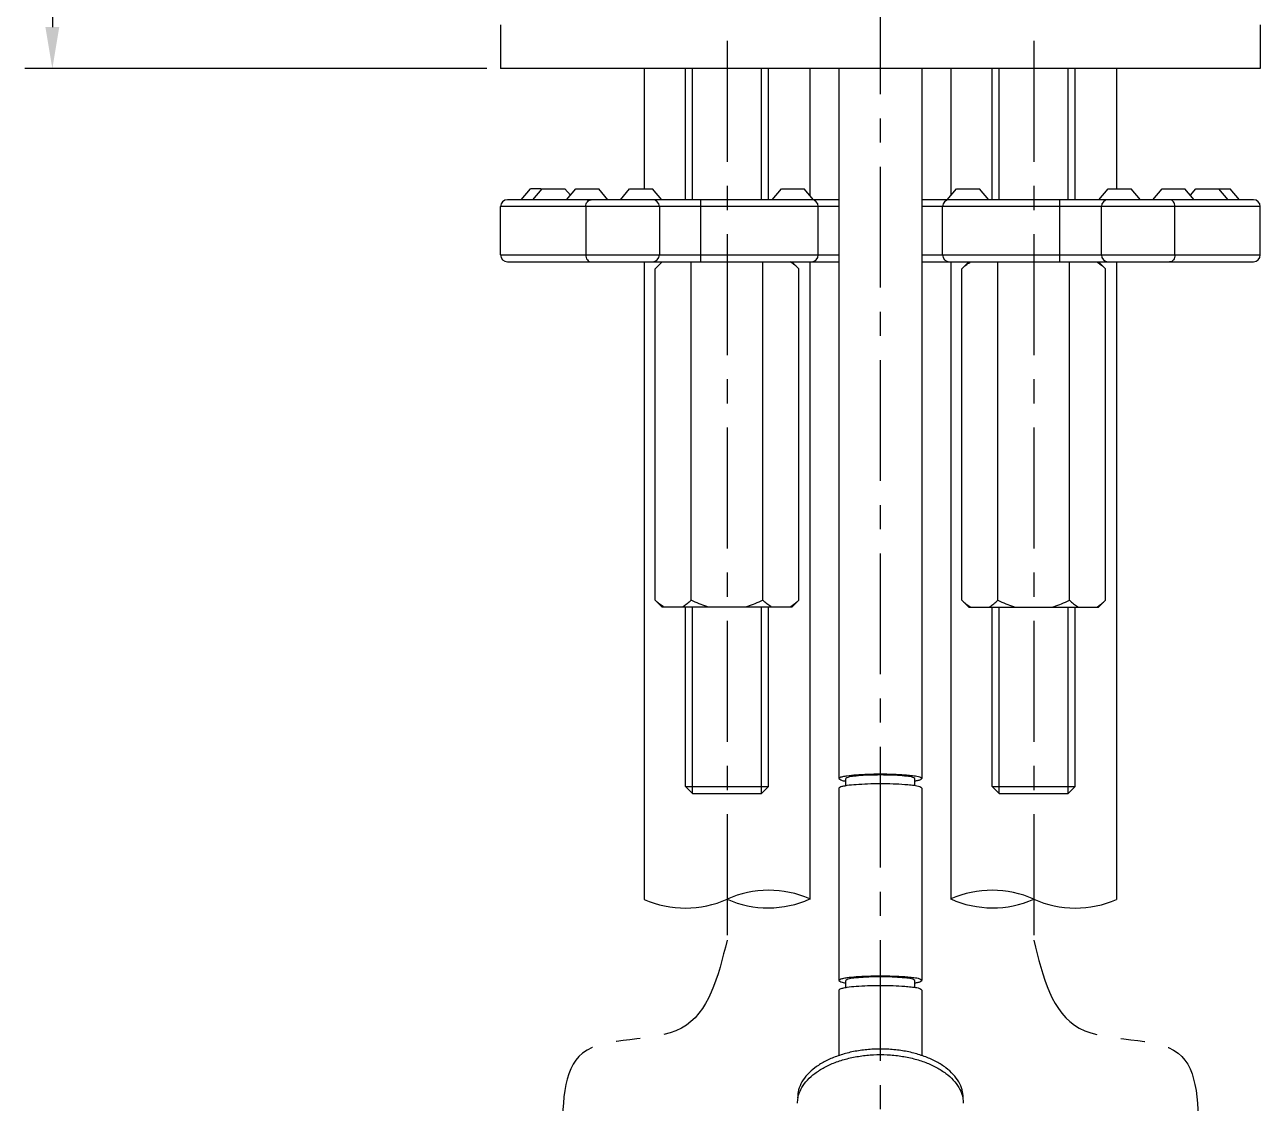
# Model space of a CAD drawing. Extents: x 2621 to 3215, y 11804 to 12224.
# Drawn here: x 2739.1 to 2828.5, y 11930.4 to 12008.6 of the extents above; entities that cross this region are included whole.
import ezdxf

# ---------------------------------------------------------------- set-up
doc = ezdxf.new("R2010")
doc.units = 0
doc.header["$LTSCALE"] = 7
doc.header["$MEASUREMENT"] = 0
doc.linetypes.add('CENTER', pattern=[2, 1.25, -0.25, 0.25, -0.25])
doc.layers.get('0').update_dxf_attribs({"color": 2, "linetype": 'CONTINUOUS'})
for name, color, linetype in [('CL', 1, 'CENTER'), ('D', 2, 'CONTINUOUS'), ('DWG', 7, 'CONTINUOUS')]:
    doc.layers.add(name, color=color, linetype=linetype)

msp = doc.modelspace()

# ---------------------------------------------------------------- linework, layer by layer
at = {"color": 7, "linetype": 'Continuous'}
for p, q in [((2773.521985798401, 12008.55140175344), (2773.521985798401, 12005.37681490384)), ((2828.524936609601, 12008.55155233123), (2828.524936609601, 12005.37681049724)), ((2828.523461068202, 12005.37680619383), (2773.523461339002, 12005.37681245604))]:
    msp.add_line(p, q, dxfattribs=at)
at = {"layer": 'CL'}
for p, q in [((2801.023461203602, 11863.51418934405), (2801.023461203602, 12147.78055931836)), ((2789.923946071995, 12007.3768105887), (2789.923946071995, 11942.24847116538)), ((2812.123946071995, 12007.37680806105), (2812.123946071995, 11942.25692993))]:
    msp.add_line(p, q, dxfattribs=at)
for points in [[(2789.926032871101, 11942.25692993), (2786.624238452847, 11935.88433675655), (2779.46991087369, 11934.07843641743), (2778.025331754927, 11927.49595310569)], [(2812.123946071995, 11942.25692993), (2815.425740490251, 11935.88433675656), (2822.580068069408, 11934.07843641743), (2824.024647188173, 11927.4959531057)]]:
    msp.add_spline(points, degree=3, dxfattribs=at)
at = {"layer": 'D'}
for p, q in [((2741.082725683196, 12142.78055876777), (2741.082725683196, 12008.37681245604)), ((2772.523461339002, 12005.37681245604), (2739.082725683196, 12005.37681245604)), ((2787.423946071995, 11995.87681230317), (2787.423946071994, 12005.37681087335)), ((2792.423946071995, 11995.87681230317), (2792.423946071994, 12005.37681030406)), ((2809.623946071995, 11995.87681230317), (2809.623946071994, 12005.37681087335)), ((2814.623946071995, 11995.87681230317), (2814.623946071994, 12005.37681030406)), ((2787.423946071995, 11952.87681289357), (2787.423946071995, 11966.37681230317)), ((2792.423946071995, 11952.87681289357), (2792.423946071995, 11966.37681230317)), ((2809.623946071995, 11952.87681289357), (2809.623946071995, 11966.37681230317)), ((2814.623946071995, 11952.87681289357), (2814.623946071995, 11966.37681230317))]:
    msp.add_line(p, q, dxfattribs=at)
for centre, radius, start, end in [((2786.901032871108, 11952.06451678915), 7.483127200900514, 246.5742030120112, 293.8436833462908), ((2792.950563125098, 11938.50441807318), 7.365300427306331, 66.17247210974298, 114.2454142483708), ((2792.90150261712, 11951.95758557548), 7.365300427308093, 246.172472109743, 294.2454142483708), ((2809.099415817996, 11938.50441807318), 7.365300427306331, 65.75458575162918, 113.827527890257), ((2809.148476325974, 11951.95758557548), 7.365300427308093, 245.754585751629, 293.827527890257), ((2815.148946071988, 11952.06451678915), 7.483127200900514, 246.1563166537092, 293.4257969879886)]:
    msp.add_arc(centre, radius, start, end, dxfattribs=at)
msp.add_solid([(2740.582725683196, 12008.37681245604), (2741.582725683196, 12008.37681245604), (2741.082725683196, 12005.37681245604)], dxfattribs=at)
at = {"layer": 'DWG'}
for p, q in [((2783.92603287111, 12005.37681213417), (2783.92603287111, 11996.67681230317)), ((2786.923946071995, 11995.87681230317), (2786.923946071995, 12005.37681213417)), ((2792.923946071995, 11995.87681230317), (2792.923946071995, 12005.37681213417)), ((2795.926032871108, 12005.37681213417), (2795.92603287111, 11996.18539710687)), ((2798.023946071995, 12005.37681213417), (2798.023946071995, 11953.95608464027)), ((2804.023946071995, 12005.37681213417), (2804.023946071995, 11953.95608464027)), ((2806.123946071986, 12005.37681213417), (2806.123946071986, 11996.18539710687)), ((2809.123946071995, 11995.87681230317), (2809.123946071995, 12005.37681213417)), ((2815.123946071995, 11995.87681230317), (2815.123946071995, 12005.37681213417)), ((2818.123946071986, 12005.37681213417), (2818.123946071986, 11996.67681230317)), ((2775.023946071995, 11995.87681230317), (2775.695225776995, 11996.67681230317)), ((2776.475334624594, 11996.67681230317), (2775.695225776995, 11996.67681230317)), ((2775.858763327895, 11995.87681230317), (2776.530043032895, 11996.67681230317)), ((2776.530132464395, 11996.67681230317), (2778.187394191495, 11996.67681230317)), ((2778.582543503595, 11996.20599827117), (2778.187483622994, 11996.67681230317)), ((2778.306323679295, 11995.87681230317), (2778.977603384295, 11996.67681230317)), ((2778.977888839694, 11996.67681230317), (2780.634758518894, 11996.67681230317)), ((2781.306323679295, 11995.87681230317), (2780.635043974395, 11996.67681230317)), ((2782.199829932995, 11995.87681230317), (2782.871109637894, 11996.67681230317)), ((2782.871269980795, 11996.67681230317), (2784.528389885094, 11996.67681230317)), ((2785.199829932995, 11995.87681230317), (2784.528550227995, 11996.67681230317)), ((2793.182879466995, 11995.87681230317), (2793.854159171995, 11996.67681230317)), ((2793.854319514894, 11996.67681230317), (2795.511439419195, 11996.67681230317)), ((2796.182879466995, 11995.87681230317), (2795.511599762094, 11996.67681230317)), ((2805.865012676995, 11995.87681230317), (2806.536292381994, 11996.67681230317)), ((2806.536452724895, 11996.67681230317), (2808.193572629194, 11996.67681230317)), ((2808.865012676995, 11995.87681230317), (2808.193732972095, 11996.67681230317)), ((2816.848062211095, 11995.87681230317), (2817.519341915995, 11996.67681230317)), ((2817.519502258994, 11996.67681230317), (2819.176622163195, 11996.67681230317)), ((2819.848062211095, 11995.87681230317), (2819.176782506194, 11996.67681230317)), ((2820.741568464695, 11995.87681230317), (2821.412848169695, 11996.67681230317)), ((2821.413133625194, 11996.67681230317), (2823.070003304294, 11996.67681230317)), ((2823.741568464695, 11995.87681230317), (2823.070288759794, 11996.67681230317)), ((2823.465348640395, 11996.20599827117), (2823.860408521095, 11996.67681230317)), ((2823.860497952595, 11996.67681230317), (2825.517759679595, 11996.67681230317)), ((2826.189128816095, 11995.87681230317), (2825.517849111195, 11996.67681230317)), ((2825.572557519494, 11996.67681230317), (2826.352666367095, 11996.67681230317)), ((2827.023946071995, 11995.87681230317), (2826.352666367095, 11996.67681230317)), ((2773.523946071995, 11991.87681230317), (2773.523946071995, 11995.37681230317)), ((2798.023946071995, 11995.37681230317), (2773.523948589494, 11995.37681230317)), ((2798.023946071995, 11995.87681230317), (2774.025148047394, 11995.87681230317)), ((2779.697415459794, 11995.37681230317), (2779.697415459794, 11991.87681230317)), ((2785.023946071995, 11995.37681230317), (2785.023946071995, 11991.87681230317)), ((2788.023946071995, 11991.37681230317), (2788.023946071995, 11995.87681230317)), ((2796.523946071995, 11991.87681230317), (2796.523946071995, 11995.37681230317)), ((2828.022786924595, 11995.87681230317), (2804.023946071995, 11995.87681230317)), ((2828.523943766495, 11995.37681230317), (2804.023946071995, 11995.37681230317)), ((2805.523946071995, 11991.87681230317), (2805.523946071995, 11995.37681230317)), ((2814.023946071995, 11991.37681230317), (2814.023946071995, 11995.87681230317)), ((2817.023946071995, 11991.87681230317), (2817.023946071995, 11995.37681230317)), ((2822.350476684294, 11991.87681230317), (2822.350476684294, 11995.37681230317)), ((2828.523946071995, 11991.87681230317), (2828.523946071995, 11995.37681230317)), ((2773.523948589494, 11991.87681230317), (2798.023946071995, 11991.87681230317)), ((2804.023946071995, 11991.87681230317), (2828.523943766495, 11991.87681230317)), ((2774.025148047394, 11991.37681230317), (2798.023946071995, 11991.37681230317)), ((2783.92603287111, 11991.37681230317), (2783.92603287111, 11945.19818096101)), ((2795.92603287111, 11991.37681230317), (2795.92603287111, 11945.19818096101)), ((2804.023946071995, 11991.37681230317), (2828.022786924595, 11991.37681230317)), ((2806.123946071986, 11991.37681230317), (2806.123946071986, 11945.19818096101)), ((2818.123946071986, 11991.37681230317), (2818.123946071986, 11945.19818096101)), ((2786.923946071995, 11953.37681289357), (2786.923946071994, 11966.37681230317)), ((2792.923946071995, 11953.37681289357), (2792.923946071994, 11966.37681230317)), ((2809.123946071995, 11953.37681289357), (2809.123946071995, 11966.37681230317)), ((2815.123946071995, 11953.37681289357), (2815.123946071995, 11966.37681230317)), ((2798.523946071995, 11953.43254364027), (2798.523946071995, 11953.95608464027)), ((2803.523946071995, 11953.43254364027), (2803.523946071995, 11953.95608464027)), ((2787.423946071995, 11952.87681289357), (2786.923946071995, 11953.37681289357)), ((2786.923946071995, 11953.37681289357), (2792.923946071995, 11953.37681289357)), ((2792.423946071995, 11952.87681289357), (2792.923946071995, 11953.37681289357)), ((2798.023946071995, 11953.25992291767), (2798.023946071995, 11939.33668846617)), ((2804.023946071995, 11953.25992291767), (2804.023946071995, 11939.33668846617)), ((2809.623946071995, 11952.87681289357), (2809.123946071995, 11953.37681289357)), ((2809.123946071995, 11953.37681289357), (2815.123946071995, 11953.37681289357)), ((2814.623946071995, 11952.87681289357), (2815.123946071995, 11953.37681289357)), ((2787.423946071995, 11952.87681289357), (2792.423946071995, 11952.87681289357)), ((2809.623946071995, 11952.87681289357), (2814.623946071995, 11952.87681289357)), ((2798.523946071995, 11938.81314746607), (2798.523946071995, 11939.33668846617)), ((2803.523946071995, 11938.81314746607), (2803.523946071995, 11939.33668846617)), ((2798.023946071995, 11938.64052674357), (2798.023946071995, 11933.90054068597)), ((2804.023946071995, 11938.64052674357), (2804.023946071995, 11933.90054068597))]:
    msp.add_line(p, q, dxfattribs=at)
at = {"layer": 'DWG', "color": 7, "linetype": 'Continuous'}
for p, q in [((2784.729874301751, 11990.8768045378), (2785.229865390651, 11991.3768137541)), ((2784.729874301751, 11966.87680339207), (2784.729874301751, 11990.8768045378)), ((2787.32797171385, 11966.87680339207), (2787.32797171385, 11991.37681230317)), ((2792.524094028251, 11966.87680339207), (2792.524094028251, 11991.37681230317)), ((2795.12219144045, 11990.8768045378), (2794.62220035155, 11991.3768137541)), ((2795.12219144045, 11966.87680339207), (2795.12219144045, 11990.8768045378)), ((2806.927787502646, 11990.8768045378), (2807.427778591546, 11991.3768137541)), ((2806.927787502646, 11966.87680339207), (2806.927787502646, 11990.8768045378)), ((2809.525884914845, 11966.87680339207), (2809.525884914845, 11991.37681230317)), ((2814.722007229246, 11966.87680339207), (2814.722007229246, 11991.37681230317)), ((2817.320104641345, 11990.8768045378), (2816.820113552445, 11991.3768137541)), ((2817.320104641345, 11966.87680339207), (2817.320104641345, 11990.8768045378)), ((2785.229865390651, 11966.37681230317), (2784.729874301751, 11966.87680339207)), ((2794.62220035155, 11966.37681230317), (2795.12219144045, 11966.87680339207)), ((2807.427778591546, 11966.37681230317), (2806.927787502646, 11966.87680339207)), ((2816.820113552445, 11966.37681230317), (2817.320104641345, 11966.87680339207)), ((2794.622127841751, 11966.37681230317), (2785.229937900351, 11966.37681230317)), ((2807.427851101345, 11966.37681230317), (2816.820041042745, 11966.37681230317))]:
    msp.add_line(p, q, dxfattribs=at)
for points in [[(2795.12219144045, 11990.8768045378), (2795.048231479452, 11990.9490967741), (2794.975431674751, 11991.0171109343), (2794.903792026351, 11991.0808470183), (2794.83342129885, 11991.140178134), (2794.764246982351, 11991.1952130461), (2794.69579776365, 11991.2463686858), (2794.628001132751, 11991.2937538176), (2794.560965854451, 11991.3372234221), (2794.49469192865, 11991.3768137541)], [(2806.927787502646, 11990.8768045378), (2807.001747463644, 11990.9490967741), (2807.074547268345, 11991.0171109343), (2807.146186916745, 11991.0808470183), (2807.216557644246, 11991.140178134), (2807.285731960745, 11991.1952130461), (2807.354181179446, 11991.2463686858), (2807.421977810345, 11991.2937538176), (2807.489013088645, 11991.3372234221), (2807.555287014446, 11991.3768137541)], [(2816.692605129645, 11991.3768137541), (2816.759205349344, 11991.3369877653), (2816.826494411845, 11991.293318759)], [(2816.826494411845, 11991.293318759), (2816.894472317144, 11991.2458067351), (2816.962994045645, 11991.1945604582), (2817.032204616946, 11991.1394530363), (2817.102502834745, 11991.0801763029), (2817.173961208746, 11991.0165852385), (2817.246507229245, 11990.9487886076), (2817.320104641345, 11990.8768045378)], [(2785.223484531251, 11966.46028917087), (2785.155506625952, 11966.50780119477), (2785.086984897451, 11966.55906559907), (2785.01777432615, 11966.61415489357), (2784.947476108351, 11966.67344975437), (2784.87601773435, 11966.73704081887), (2784.803471713851, 11966.80481932227), (2784.729874301751, 11966.87680339207)], [(2787.32797171385, 11966.87680339207), (2787.254011752952, 11966.80451115577), (2787.181211948251, 11966.73649699557), (2787.109572299751, 11966.67276091157), (2787.03920157225, 11966.61342979587), (2786.969991000951, 11966.55839488377), (2786.90157803705, 11966.50723924407), (2786.833781406251, 11966.45987223977), (2786.766746127951, 11966.41638450777), (2786.70047220215, 11966.37681230317)], [(2788.58297073725, 11966.37681230317), (2788.449734042952, 11966.41662016457), (2788.315155917951, 11966.46028917087), (2788.17920010735, 11966.50780119477), (2788.04215665035, 11966.55906559907), (2787.903735507751, 11966.61415489357), (2787.763175327151, 11966.67344975437), (2787.620222324151, 11966.73704081887), (2787.47516653805, 11966.80481932227), (2787.32797171385, 11966.87680339207)], [(2792.524094028251, 11966.87680339207), (2792.376210361352, 11966.80451115577), (2792.230610751951, 11966.73649699557), (2792.08733145505, 11966.67276091157), (2791.94662625485, 11966.61342979587), (2791.808205112251, 11966.55839488377), (2791.671342929651, 11966.50723924407), (2791.53571341305, 11966.45987223977), (2791.40164285645, 11966.41638450777), (2791.269095004851, 11966.37681230317)], [(2793.151629794851, 11966.37681230317), (2793.084993320252, 11966.41662016457), (2793.017704257751, 11966.46028917087), (2792.94972635255, 11966.50780119477), (2792.881204623951, 11966.55906559907), (2792.81199405275, 11966.61415489357), (2792.741732089851, 11966.67344975437), (2792.67023746095, 11966.73704081887), (2792.597727695251, 11966.80481932227), (2792.524094028251, 11966.87680339207)], [(2795.12219144045, 11966.87680339207), (2795.048231479452, 11966.80451115577), (2794.975431674751, 11966.73649699557), (2794.903792026351, 11966.67276091157), (2794.83342129885, 11966.61342979587), (2794.764246982351, 11966.55839488377), (2794.69579776365, 11966.50723924407), (2794.628001132751, 11966.45987223977), (2794.560965854451, 11966.41638450777), (2794.49469192865, 11966.37681230317)], [(2806.927787502646, 11966.87680339207), (2807.001747463644, 11966.80451115577), (2807.074547268345, 11966.73649699557), (2807.146186916745, 11966.67276091157), (2807.216557644246, 11966.61342979587), (2807.285731960745, 11966.55839488377), (2807.354181179446, 11966.50723924407), (2807.421977810345, 11966.45987223977), (2807.489013088645, 11966.41638450777), (2807.555287014446, 11966.37681230317)], [(2808.898349148245, 11966.37681230317), (2808.964985622844, 11966.41662016457), (2809.032274685345, 11966.46028917087), (2809.100252590546, 11966.50780119477), (2809.168774319145, 11966.55906559907), (2809.237984890346, 11966.61415489357), (2809.308246853245, 11966.67344975437), (2809.379741482146, 11966.73704081887), (2809.452251247845, 11966.80481932227), (2809.525884914845, 11966.87680339207)], [(2809.525884914845, 11966.87680339207), (2809.673768581744, 11966.80451115577), (2809.819368191145, 11966.73649699557), (2809.962647488046, 11966.67276091157), (2810.103352688246, 11966.61342979587), (2810.241773830845, 11966.55839488377), (2810.378636013445, 11966.50723924407), (2810.514265530046, 11966.45987223977), (2810.648336086646, 11966.41638450777), (2810.780883938245, 11966.37681230317)], [(2813.467008205846, 11966.37681230317), (2813.600244900144, 11966.41662016457), (2813.734823025145, 11966.46028917087), (2813.870778835746, 11966.50780119477), (2814.007822292746, 11966.55906559907), (2814.146243435345, 11966.61415489357), (2814.286803615945, 11966.67344975437), (2814.429756618945, 11966.73704081887), (2814.574812405046, 11966.80481932227), (2814.722007229246, 11966.87680339207)], [(2814.722007229246, 11966.87680339207), (2814.795967190144, 11966.80451115577), (2814.868766994845, 11966.73649699557), (2814.940406643345, 11966.67276091157), (2815.010777370846, 11966.61342979587), (2815.079987942145, 11966.55839488377), (2815.148400906046, 11966.50723924407), (2815.216197536845, 11966.45987223977), (2815.283232815145, 11966.41638450777), (2815.349506740946, 11966.37681230317)], [(2816.826494411845, 11966.46028917087), (2816.894472317144, 11966.50780119477), (2816.962994045645, 11966.55906559907), (2817.032204616946, 11966.61415489357), (2817.102502834745, 11966.67344975437), (2817.173961208746, 11966.73704081887), (2817.246507229245, 11966.80481932227), (2817.320104641345, 11966.87680339207)], [(2785.357373813451, 11966.37681230317), (2785.290773593752, 11966.41662016457), (2785.223484531251, 11966.46028917087)], [(2816.692605129645, 11966.37681230317), (2816.759205349344, 11966.41662016457), (2816.826494411845, 11966.46028917087)]]:
    msp.add_lwpolyline(points, dxfattribs=at)
at = {"layer": 'DWG'}
for centre, start, end in [((2774.023946071995, 11995.37681230317), 90, 180), ((2784.523946071995, 11995.37681230317), 0, 90), ((2796.023946071995, 11995.37681230317), 0, 90), ((2806.023946071995, 11995.37681230317), 90, 180), ((2817.523946071995, 11995.37681230317), 90, 180), ((2828.023946071995, 11995.37681230317), 0, 90), ((2774.023946071995, 11991.87681230317), 180, 270), ((2784.523946071995, 11991.87681230317), 270, 0), ((2796.023946071995, 11991.87681230317), 270, 0), ((2806.023946071995, 11991.87681230317), 180, 270), ((2817.523946071995, 11991.87681230317), 180, 270), ((2828.023946071995, 11991.87681230317), 270, 0)]:
    msp.add_arc(centre, 0.5, start, end, dxfattribs=at)
for points in [[(2779.697415459794, 11995.37681230317), (2779.726931565094, 11995.56815403697), (2779.810986315995, 11995.73036571477), (2779.936783126295, 11995.83875207897), (2780.085170561795, 11995.87681230317)], [(2822.350476684294, 11995.37681230317), (2822.320960498695, 11995.56815428677), (2822.236905602895, 11995.73036600507), (2822.111108781295, 11995.83875220527), (2821.962721582195, 11995.87681230317)], [(2779.697415459794, 11991.87681230317), (2779.726931645295, 11991.68547031957), (2779.810986541195, 11991.52325860127), (2779.936783362695, 11991.41487240117), (2780.085170561795, 11991.37681230317)], [(2822.350476684294, 11991.87681230317), (2822.320960578294, 11991.68547056727), (2822.236905826094, 11991.52325888907), (2822.111109015596, 11991.41487252627), (2821.962721582195, 11991.37681230317)], [(2798.284017358596, 11954.08059274707), (2798.170776523095, 11954.05303325837), (2798.023946071995, 11953.95608464027)], [(2798.023946071995, 11953.95608464027), (2798.170776523095, 11953.85913602217), (2798.523916461394, 11953.78328790727)], [(2803.253842007594, 11954.16661624727), (2802.787301828894, 11954.20989941757), (2801.950997055195, 11954.25446180617), (2801.023946071995, 11954.26981695877), (2800.096895088895, 11954.25446180617), (2799.260590315094, 11954.20989941757), (2798.596895088895, 11954.14049187027), (2798.284017358596, 11954.08059274707)], [(2803.523946071995, 11953.95608464027), (2803.373177623995, 11954.04550361737), (2802.939057179794, 11954.12413734617), (2802.273946071995, 11954.18250143847), (2801.458066516194, 11954.21355632327), (2800.589825627894, 11954.21355632327), (2799.773946071995, 11954.18250143847), (2799.108834964194, 11954.12413734617), (2798.674714520095, 11954.04550361737), (2798.523946071995, 11953.95608464027)], [(2804.023946071995, 11953.95608464027), (2803.877115620895, 11954.05303325837), (2803.450997055195, 11954.14049187027), (2803.253842007594, 11954.16661624727)], [(2803.763874785394, 11953.83157653337), (2803.877115620895, 11953.85913602217), (2804.023946071995, 11953.95608464027)], [(2798.284017358596, 11953.38443102457), (2798.170776523095, 11953.35687153577), (2798.023946071995, 11953.25992291767)], [(2803.253842007594, 11953.47045452467), (2802.787301828894, 11953.51373769507), (2801.950997055195, 11953.55830008357), (2801.023946071995, 11953.57365523617), (2800.096895088895, 11953.55830008357), (2799.260590315094, 11953.51373769507), (2798.596895088895, 11953.44433014767), (2798.284017358596, 11953.38443102457)], [(2804.023946071995, 11953.25992291767), (2803.877115620895, 11953.35687153577), (2803.450997055195, 11953.44433014767), (2803.253842007594, 11953.47045452467)], [(2803.523975682694, 11953.78328790727), (2803.763874785394, 11953.83157653337)], [(2803.253842007594, 11939.54722007317), (2802.787301828894, 11939.59050324347), (2801.950997055195, 11939.63506563197), (2801.023946071995, 11939.65042078457), (2800.096895088895, 11939.63506563197), (2799.260590315094, 11939.59050324347), (2798.596895088895, 11939.52109569607), (2798.284017358596, 11939.46119657297)], [(2798.284017358596, 11939.46119657297), (2798.170776523095, 11939.43363708417), (2798.023946071995, 11939.33668846617)], [(2798.023946071995, 11939.33668846617), (2798.170776523095, 11939.23973984807), (2798.523916461394, 11939.16389173307)], [(2798.284017358596, 11938.76503485037), (2798.170776523095, 11938.73747536167), (2798.023946071995, 11938.64052674357)], [(2803.253842007594, 11938.85105835057), (2802.787301828894, 11938.89434152087), (2801.950997055195, 11938.93890390937), (2801.023946071995, 11938.95425906207), (2800.096895088895, 11938.93890390937), (2799.260590315094, 11938.89434152087), (2798.596895088895, 11938.82493397347), (2798.284017358596, 11938.76503485037)], [(2803.523946071995, 11939.33668846617), (2803.373177623995, 11939.42610744327), (2802.939057179794, 11939.50474117207), (2802.273946071995, 11939.56310526427), (2801.458066516194, 11939.59416014917), (2800.589825627894, 11939.59416014917), (2799.773946071995, 11939.56310526427), (2799.108834964194, 11939.50474117207), (2798.674714520095, 11939.42610744327), (2798.523946071995, 11939.33668846617)], [(2804.023946071995, 11939.33668846617), (2803.877115620895, 11939.43363708417), (2803.450997055195, 11939.52109569607), (2803.253842007594, 11939.54722007317)], [(2804.023946071995, 11938.64052674357), (2803.877115620895, 11938.73747536167), (2803.450997055195, 11938.82493397347), (2803.253842007594, 11938.85105835057)], [(2803.523975682694, 11939.16389173307), (2803.763874785394, 11939.21218035927)], [(2803.763874785394, 11939.21218035927), (2803.877115620895, 11939.23973984807), (2804.023946071995, 11939.33668846617)], [(2807.023946071995, 11930.84617479657), (2806.942120905995, 11931.42666707147), (2806.698872666595, 11931.99133413937), (2806.300830145794, 11932.52477256817), (2805.758845932894, 11933.01242976307), (2805.087700516095, 11933.44100146997), (2804.305699186694, 11933.79879492887), (2803.434172645395, 11934.07604810917), (2802.496894956696, 11934.26519624947), (2801.519434750895, 11934.36107841347), (2800.528457393195, 11934.36107841347), (2799.550997187394, 11934.26519624947), (2798.613719498695, 11934.07604810917), (2797.742192957294, 11933.79879492887), (2796.960191627995, 11933.44100146997), (2796.289046211195, 11933.01242976307), (2795.747061998294, 11932.52477256817), (2795.349019477395, 11931.99133413937), (2795.105771238095, 11931.42666707147), (2795.023946071995, 11930.84617479657)], [(2795.061935816595, 11930.83720763497), (2795.105771238095, 11931.02217304787), (2795.349019477395, 11931.58684011577), (2795.747061998294, 11932.12027854447), (2796.289046211195, 11932.60793573937), (2796.960191627995, 11933.03650744637), (2797.742192957294, 11933.39430090527), (2798.613719498695, 11933.67155408547), (2799.550997187394, 11933.86070222587), (2800.528457393195, 11933.95658438987), (2801.519434750895, 11933.95658438987), (2802.496894956696, 11933.86070222587), (2803.434172645395, 11933.67155408547), (2804.305699186694, 11933.39430090527), (2805.087700516095, 11933.03650744637), (2805.758845932894, 11932.60793573937), (2806.300830145794, 11932.12027854447), (2806.698872666595, 11931.58684011577), (2806.942120905995, 11931.02217304787), (2806.985956327395, 11930.83720763497)], [(2795.023946071995, 11930.44168077297), (2795.060646978294, 11930.83041766657)], [(2795.060646978294, 11930.83041766657), (2795.061935816595, 11930.83720763497)], [(2806.985956327395, 11930.83720763497), (2806.987245165694, 11930.83041766657)], [(2806.987245165694, 11930.83041766657), (2807.023946071995, 11930.44168077297)]]:
    msp.add_spline(points, degree=3, dxfattribs=at)

doc.saveas('drawing.dxf')
